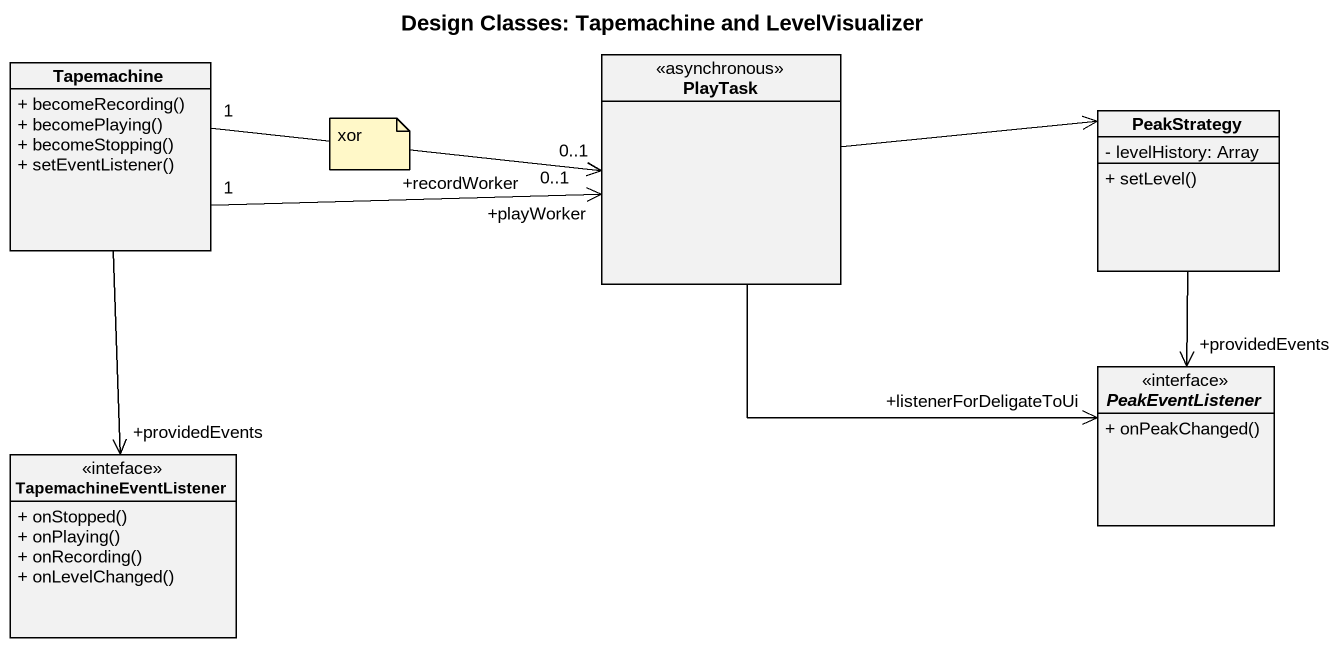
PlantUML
@startuml
title Design Classes: Tapemachine and LevelVisualizer
hide circle
hide empty members
skinparam classAttributeIconSize 0
class Tapemachine {
  + becomeRecording()
  + becomePlaying()
  + becomeStopping()
  + setEventListener()
}
class PlayTask <<asynchronous>>
class PeakStrategy {
  - levelHistory: Array
  + setLevel()
}
interface PeakEventListener <<interface>> {
  + onPeakChanged()
}
class TapemachineEventListener <<inteface>> {
  + onStopped()
  + onPlaying()
  + onRecording()
  + onLevelChanged()
}
Tapemachine "1" -right-> "+playWorker\n0..1" PlayTask
Tapemachine "1" -right-> "+recordWorker\n0..1" PlayTask
Tapemachine --> "+providedEvents" TapemachineEventListener
PlayTask -right-> PeakStrategy
PlayTask -right-> "+listenerForDeligateToUi" PeakEventListener
PeakStrategy --> "+providedEvents" PeakEventListener
note as N1
  xor
end note
@enduml
